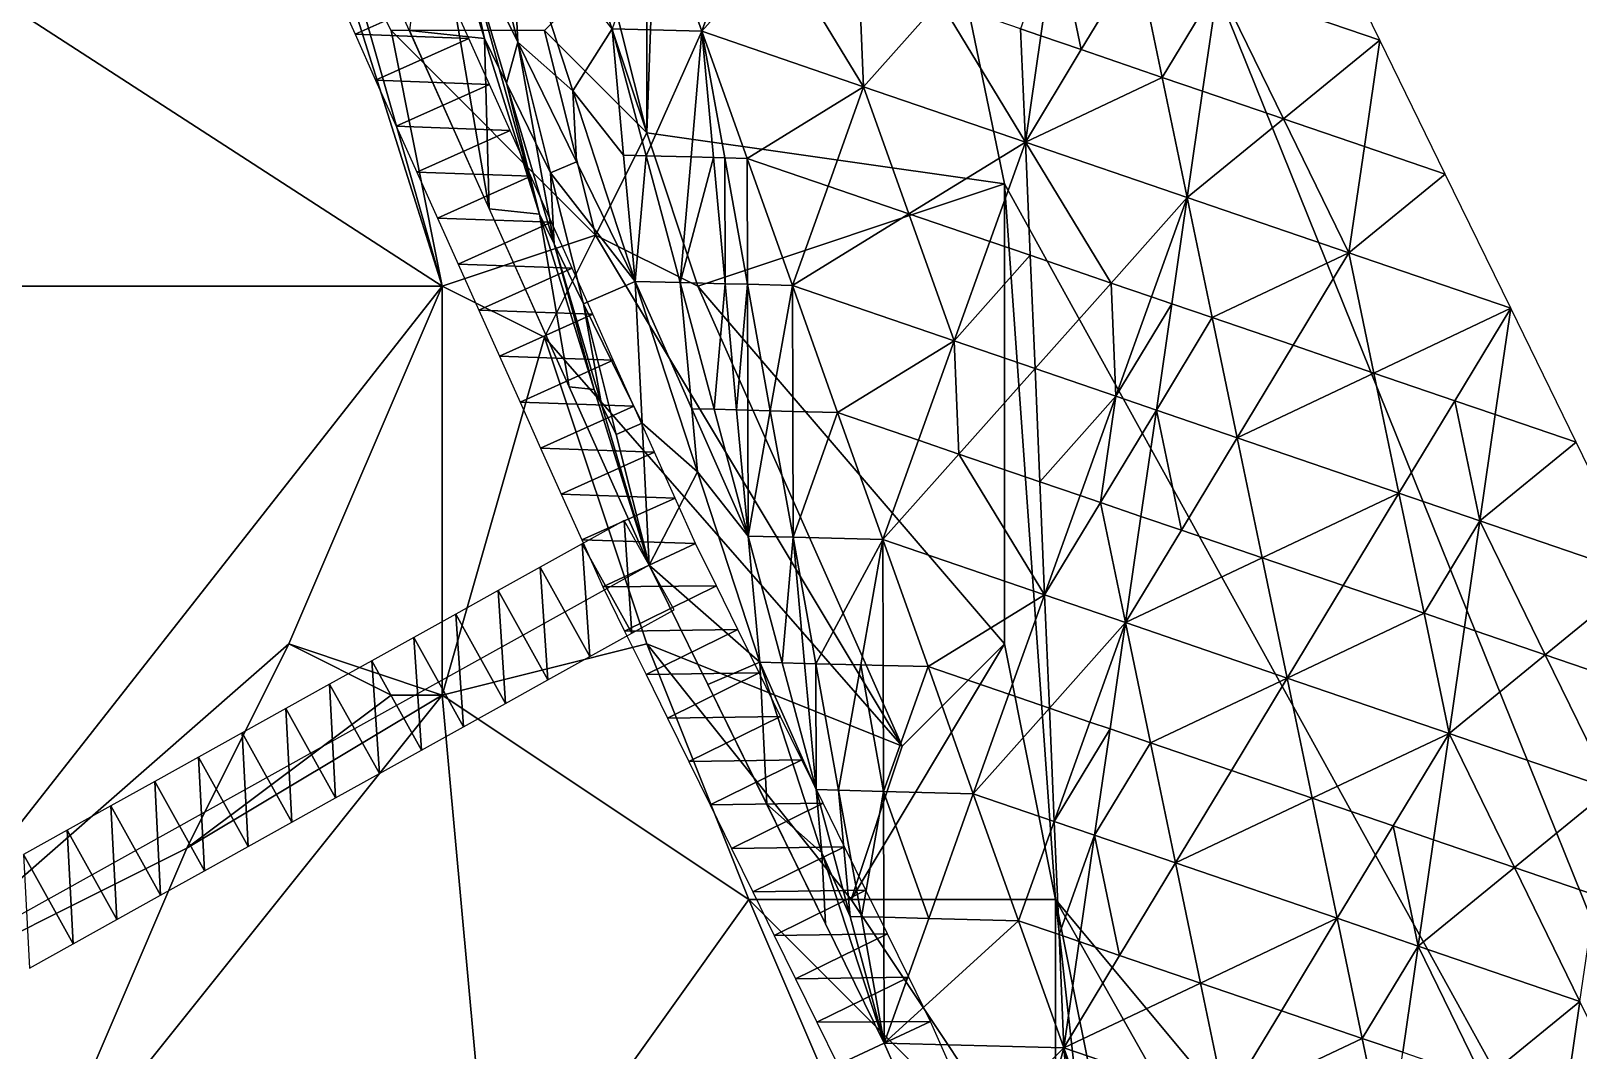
# Model space of a CAD drawing. Header units: metres. Extents: x -1103 to 901, y -902 to 905.
# Drawn here: x 737.9 to 798.4, y 452.1 to 492 of the extents above; entities that cross this region are included whole.
import ezdxf

# ---------------------------------------------------------------- set-up
doc = ezdxf.new("R2010")
doc.units = ezdxf.units.M
for name, color, linetype in [('OSM_PLAZA', 41, 'CONTINUOUS'), ('OSM_ROAD_AXES', 2, 'CONTINUOUS'), ('OSM_ROAD_SURFACE', 9, 'CONTINUOUS'), ('OSM_TERRAIN', 3, 'CONTINUOUS')]:
    doc.layers.add(name, color=color, linetype=linetype)

msp = doc.modelspace()

# ---------------------------------------------------------------- linework, layer by layer
at = {"layer": 'OSM_PLAZA'}
for points in [[(753.502, 498.558, 9.395), (752.712, 492, 8.417), (754.67, 491.793, 8.325)], [(753.502, 498.558, 9.395), (754.67, 491.793, 8.325), (755.65, 491.69, 8.279)], [(753.502, 498.558, 9.395), (755.65, 491.69, 8.279), (754.651, 496.219, 9.034)], [(755.664, 496.655, 9.071), (756.95, 491.541, 8.217), (756.678, 497.091, 9.109)], [(756.678, 497.091, 9.109), (756.95, 491.541, 8.217), (759.113, 489.638, 7.627)], [(756.678, 497.091, 9.109), (759.113, 489.638, 7.627), (760.644, 492.062, 6.9)], [(754.651, 496.219, 9.034), (756.95, 491.541, 8.217), (755.664, 496.655, 9.071)], [(762.388, 496.944, 5.887), (760.644, 492.062, 6.9), (764.158, 491.972, 5.897)], [(764.158, 491.972, 5.897), (765.552, 495.86, 5.743), (762.388, 496.944, 5.887)], [(784.354, 493.787, 4.826), (790.683, 491.62, 4.62), (788.122, 496.863, 4.636)], [(755.65, 491.69, 8.279), (756.224, 490.52, 8.099), (754.651, 496.219, 9.034)], [(756.224, 490.52, 8.099), (756.512, 489.936, 8.008), (754.651, 496.219, 9.034)], [(754.651, 496.219, 9.034), (756.512, 489.936, 8.008), (756.95, 491.541, 8.217)], [(767.135, 495.318, 5.671), (765.552, 495.86, 5.743), (764.158, 491.972, 5.897)], [(778.024, 495.955, 5.095), (776.629, 492.067, 5.243), (777.421, 491.796, 5.209)], [(779.003, 491.254, 5.142), (778.024, 495.955, 5.095), (777.421, 491.796, 5.209)], [(781.189, 494.871, 4.96), (778.024, 495.955, 5.095), (779.003, 491.254, 5.142)], [(770.487, 489.804, 5.609), (767.135, 495.318, 5.671), (764.158, 491.972, 5.897)], [(770.487, 489.804, 5.609), (770.3, 494.235, 5.526), (767.135, 495.318, 5.671)], [(782.168, 490.17, 5.006), (781.189, 494.871, 4.96), (779.003, 491.254, 5.142)], [(782.168, 490.17, 5.006), (784.354, 493.787, 4.826), (781.189, 494.871, 4.96)], [(773.465, 493.151, 5.382), (770.3, 494.235, 5.526), (770.487, 489.804, 5.609)], [(783.75, 489.628, 4.939), (784.354, 493.787, 4.826), (782.168, 490.17, 5.006)], [(783.75, 489.628, 4.939), (786.915, 488.544, 4.81), (784.354, 493.787, 4.826)], [(786.915, 488.544, 4.81), (790.683, 491.62, 4.62), (784.354, 493.787, 4.826)], [(776.817, 487.636, 5.323), (773.465, 493.151, 5.382), (770.487, 489.804, 5.609)], [(776.817, 487.636, 5.323), (776.629, 492.067, 5.243), (773.465, 493.151, 5.382)], [(754.67, 491.793, 8.325), (752.712, 492, 8.417), (755.839, 485.029, 7.483)], [(754.67, 491.793, 8.325), (755.839, 485.029, 7.483), (755.65, 491.69, 8.279)], [(755.65, 491.69, 8.279), (755.839, 485.029, 7.483), (757.798, 484.822, 7.317)], [(755.65, 491.69, 8.279), (757.798, 484.822, 7.317), (756.224, 490.52, 8.099)], [(759.113, 489.638, 7.627), (761.096, 487.124, 6.551), (760.644, 492.062, 6.9)], [(761.096, 487.124, 6.551), (761.975, 487.101, 6.222), (760.644, 492.062, 6.9)], [(760.644, 492.062, 6.9), (761.975, 487.101, 6.222), (764.158, 491.972, 5.897)], [(761.975, 487.101, 6.222), (763.732, 487.056, 6.066), (764.158, 491.972, 5.897)], [(763.732, 487.056, 6.066), (764.61, 487.034, 6.014), (764.158, 491.972, 5.897)], [(765.928, 487, 5.935), (770.487, 489.804, 5.609), (764.158, 491.972, 5.897)], [(764.61, 487.034, 6.014), (765.049, 487.022, 5.988), (764.158, 491.972, 5.897)], [(764.158, 491.972, 5.897), (765.049, 487.022, 5.988), (765.928, 487, 5.935)], [(777.421, 491.796, 5.209), (776.629, 492.067, 5.243), (776.817, 487.636, 5.323)], [(779.003, 491.254, 5.142), (777.421, 491.796, 5.209), (776.817, 487.636, 5.323)], [(786.915, 488.544, 4.81), (790.08, 487.46, 4.707), (790.683, 491.62, 4.62)], [(790.08, 487.46, 4.707), (793.245, 486.376, 4.604), (790.683, 491.62, 4.62)], [(756.512, 489.936, 8.008), (757.661, 487.597, 7.647), (756.95, 491.541, 8.217)], [(757.661, 487.597, 7.647), (758.236, 486.427, 7.466), (756.95, 491.541, 8.217)], [(759.113, 489.638, 7.627), (756.95, 491.541, 8.217), (759.25, 486.863, 7.494)], [(756.95, 491.541, 8.217), (758.236, 486.427, 7.466), (759.25, 486.863, 7.494)], [(782.168, 490.17, 5.006), (779.003, 491.254, 5.142), (776.817, 487.636, 5.323)], [(757.798, 484.822, 7.317), (756.512, 489.936, 8.008), (756.224, 490.52, 8.099)], [(757.798, 484.822, 7.317), (758.373, 483.653, 7.162), (756.512, 489.936, 8.008)], [(756.512, 489.936, 8.008), (758.373, 483.653, 7.162), (757.661, 487.597, 7.647)], [(769.093, 485.916, 5.831), (770.487, 489.804, 5.609), (765.928, 487, 5.935)], [(769.093, 485.916, 5.831), (772.257, 484.832, 5.727), (770.487, 489.804, 5.609)], [(772.257, 484.832, 5.727), (776.817, 487.636, 5.323), (770.487, 489.804, 5.609)], [(783.147, 485.469, 5.053), (782.168, 490.17, 5.006), (776.817, 487.636, 5.323)], [(783.147, 485.469, 5.053), (783.75, 489.628, 4.939), (782.168, 490.17, 5.006)], [(759.113, 489.638, 7.627), (759.25, 486.863, 7.494), (761.549, 482.185, 6.86)], [(759.113, 489.638, 7.627), (761.549, 482.185, 6.86), (761.096, 487.124, 6.551)], [(783.147, 485.469, 5.053), (786.915, 488.544, 4.81), (783.75, 489.628, 4.939)], [(783.147, 485.469, 5.053), (789.476, 483.301, 4.794), (786.915, 488.544, 4.81)], [(786.915, 488.544, 4.81), (789.476, 483.301, 4.794), (790.08, 487.46, 4.707)], [(758.373, 483.653, 7.162), (758.236, 486.427, 7.466), (757.661, 487.597, 7.647)], [(775.422, 483.748, 5.428), (776.817, 487.636, 5.323), (772.257, 484.832, 5.727)], [(777.005, 483.206, 5.4), (776.817, 487.636, 5.323), (775.422, 483.748, 5.428)], [(783.147, 485.469, 5.053), (776.817, 487.636, 5.323), (780.17, 482.122, 5.268)], [(780.17, 482.122, 5.268), (776.817, 487.636, 5.323), (777.005, 483.206, 5.4)], [(789.476, 483.301, 4.794), (793.245, 486.376, 4.604), (790.08, 487.46, 4.707)], [(759.25, 486.863, 7.494), (758.236, 486.427, 7.466), (761.549, 482.185, 6.86)], [(761.549, 482.185, 6.86), (761.975, 487.101, 6.222), (761.096, 487.124, 6.551)], [(761.549, 482.185, 6.86), (763.306, 482.14, 6.582), (761.975, 487.101, 6.222)], [(761.975, 487.101, 6.222), (763.306, 482.14, 6.582), (763.732, 487.056, 6.066)], [(763.306, 482.14, 6.582), (764.61, 487.034, 6.014), (763.732, 487.056, 6.066)], [(763.306, 482.14, 6.582), (765.063, 482.095, 6.377), (764.61, 487.034, 6.014)], [(765.063, 482.095, 6.377), (765.049, 487.022, 5.988), (764.61, 487.034, 6.014)], [(765.063, 482.095, 6.377), (765.941, 482.072, 6.295), (765.049, 487.022, 5.988)], [(765.049, 487.022, 5.988), (765.941, 482.072, 6.295), (765.928, 487, 5.935)], [(767.698, 482.027, 6.13), (769.093, 485.916, 5.831), (765.928, 487, 5.935)], [(765.928, 487, 5.935), (765.941, 482.072, 6.295), (767.698, 482.027, 6.13)], [(758.373, 483.653, 7.162), (759.522, 481.313, 6.887), (758.236, 486.427, 7.466)], [(758.236, 486.427, 7.466), (759.522, 481.313, 6.887), (761.549, 482.185, 6.86)], [(789.476, 483.301, 4.794), (795.806, 481.133, 4.588), (793.245, 486.376, 4.604)], [(767.698, 482.027, 6.13), (772.257, 484.832, 5.727), (769.093, 485.916, 5.831)], [(757.798, 484.822, 7.317), (755.839, 485.029, 7.483), (758.967, 478.057, 6.675)], [(783.147, 485.469, 5.053), (780.17, 482.122, 5.268), (781.752, 481.58, 5.2)], [(783.147, 485.469, 5.053), (781.752, 481.58, 5.2), (782.543, 481.309, 5.167)], [(784.126, 480.767, 5.099), (783.147, 485.469, 5.053), (782.543, 481.309, 5.167)], [(784.126, 480.767, 5.099), (789.476, 483.301, 4.794), (783.147, 485.469, 5.053)], [(757.798, 484.822, 7.317), (758.967, 478.057, 6.675), (759.946, 477.954, 6.643)], [(757.798, 484.822, 7.317), (759.946, 477.954, 6.643), (758.373, 483.653, 7.162)], [(774.028, 479.86, 5.517), (772.257, 484.832, 5.727), (767.698, 482.027, 6.13)], [(774.028, 479.86, 5.517), (775.422, 483.748, 5.428), (772.257, 484.832, 5.727)], [(777.005, 483.206, 5.4), (775.422, 483.748, 5.428), (774.028, 479.86, 5.517)], [(759.946, 477.954, 6.643), (760.233, 477.369, 6.6), (758.373, 483.653, 7.162)], [(758.373, 483.653, 7.162), (760.233, 477.369, 6.6), (759.522, 481.313, 6.887)], [(777.192, 478.776, 5.467), (777.005, 483.206, 5.4), (774.028, 479.86, 5.517)], [(780.17, 482.122, 5.268), (777.005, 483.206, 5.4), (777.192, 478.776, 5.467)], [(787.29, 479.684, 4.964), (789.476, 483.301, 4.794), (784.126, 480.767, 5.099)], [(787.29, 479.684, 4.964), (790.455, 478.6, 4.829), (789.476, 483.301, 4.794)], [(790.455, 478.6, 4.829), (795.806, 481.133, 4.588), (789.476, 483.301, 4.794)], [(759.522, 481.313, 6.887), (761.821, 476.635, 6.529), (761.549, 482.185, 6.86)], [(761.549, 482.185, 6.86), (761.821, 476.635, 6.529), (763.984, 474.732, 6.37)], [(761.549, 482.185, 6.86), (763.984, 474.732, 6.37), (763.758, 477.202, 6.549)], [(761.549, 482.185, 6.86), (763.758, 477.202, 6.549), (763.306, 482.14, 6.582)], [(763.758, 477.202, 6.549), (764.637, 477.179, 6.457), (763.306, 482.14, 6.582)], [(763.306, 482.14, 6.582), (764.637, 477.179, 6.457), (765.063, 482.095, 6.377)], [(764.637, 477.179, 6.457), (765.515, 477.157, 6.319), (765.063, 482.095, 6.377)], [(765.515, 477.157, 6.319), (765.941, 482.072, 6.295), (765.063, 482.095, 6.377)], [(765.954, 477.145, 6.249), (765.941, 482.072, 6.295), (765.515, 477.157, 6.319)], [(765.954, 477.145, 6.249), (766.833, 477.123, 6.156), (765.941, 482.072, 6.295)], [(765.941, 482.072, 6.295), (766.833, 477.123, 6.156), (767.698, 482.027, 6.13)], [(766.833, 477.123, 6.156), (767.711, 477.1, 6.076), (767.698, 482.027, 6.13)], [(769.468, 477.055, 5.913), (774.028, 479.86, 5.517), (767.698, 482.027, 6.13)], [(767.698, 482.027, 6.13), (767.711, 477.1, 6.076), (769.468, 477.055, 5.913)], [(780.17, 482.122, 5.268), (777.192, 478.776, 5.467), (780.357, 477.692, 5.347)], [(781.752, 481.58, 5.2), (780.17, 482.122, 5.268), (780.357, 477.692, 5.347)], [(760.233, 477.369, 6.6), (760.808, 476.2, 6.519), (759.522, 481.313, 6.887)], [(759.522, 481.313, 6.887), (760.808, 476.2, 6.519), (761.821, 476.635, 6.529)], [(781.752, 481.58, 5.2), (780.357, 477.692, 5.347), (782.543, 481.309, 5.167)], [(782.543, 481.309, 5.167), (780.357, 477.692, 5.347), (781.94, 477.15, 5.281)], [(784.126, 480.767, 5.099), (782.543, 481.309, 5.167), (781.94, 477.15, 5.281)], [(785.104, 476.066, 5.145), (784.126, 480.767, 5.099), (781.94, 477.15, 5.281)], [(785.104, 476.066, 5.145), (787.29, 479.684, 4.964), (784.126, 480.767, 5.099)], [(793.62, 477.516, 4.726), (795.806, 481.133, 4.588), (790.455, 478.6, 4.829)], [(795.202, 476.974, 4.675), (795.806, 481.133, 4.588), (793.62, 477.516, 4.726)], [(795.202, 476.974, 4.675), (798.367, 475.89, 4.572), (795.806, 481.133, 4.588)], [(772.633, 475.971, 5.607), (774.028, 479.86, 5.517), (769.468, 477.055, 5.913)], [(774.215, 475.429, 5.454), (774.028, 479.86, 5.517), (772.633, 475.971, 5.607)], [(777.192, 478.776, 5.467), (774.028, 479.86, 5.517), (774.215, 475.429, 5.454)], [(785.104, 476.066, 5.145), (790.455, 478.6, 4.829), (787.29, 479.684, 4.964)], [(777.38, 474.346, 5.534), (777.192, 478.776, 5.467), (774.215, 475.429, 5.454)], [(780.357, 477.692, 5.347), (777.192, 478.776, 5.467), (777.38, 474.346, 5.534)], [(791.434, 473.898, 4.874), (790.455, 478.6, 4.829), (785.104, 476.066, 5.145)], [(791.434, 473.898, 4.874), (793.62, 477.516, 4.726), (790.455, 478.6, 4.829)], [(759.946, 477.954, 6.643), (758.967, 478.057, 6.675), (762.094, 471.086, 6.2)], [(759.946, 477.954, 6.643), (762.094, 471.086, 6.2), (760.233, 477.369, 6.6)], [(780.357, 477.692, 5.347), (777.38, 474.346, 5.534), (778.962, 473.804, 5.474)], [(780.357, 477.692, 5.347), (778.962, 473.804, 5.474), (779.754, 473.533, 5.444)], [(780.357, 477.692, 5.347), (779.754, 473.533, 5.444), (781.94, 477.15, 5.281)], [(760.233, 477.369, 6.6), (762.094, 471.086, 6.2), (760.808, 476.2, 6.519)], [(763.758, 477.202, 6.549), (763.984, 474.732, 6.37), (765.967, 472.218, 6.17)], [(763.758, 477.202, 6.549), (765.967, 472.218, 6.17), (764.637, 477.179, 6.457)], [(764.637, 477.179, 6.457), (765.967, 472.218, 6.17), (765.515, 477.157, 6.319)], [(765.967, 472.218, 6.17), (765.954, 477.145, 6.249), (765.515, 477.157, 6.319)], [(765.967, 472.218, 6.17), (766.833, 477.123, 6.156), (765.954, 477.145, 6.249)], [(765.967, 472.218, 6.17), (767.724, 472.173, 6.055), (766.833, 477.123, 6.156)], [(766.833, 477.123, 6.156), (767.724, 472.173, 6.055), (767.711, 477.1, 6.076)], [(767.711, 477.1, 6.076), (767.724, 472.173, 6.055), (769.468, 477.055, 5.913)], [(769.468, 477.055, 5.913), (767.724, 472.173, 6.055), (771.238, 472.083, 5.693)], [(771.238, 472.083, 5.693), (772.633, 475.971, 5.607), (769.468, 477.055, 5.913)], [(781.94, 477.15, 5.281), (779.754, 473.533, 5.444), (781.336, 472.991, 5.384)], [(782.918, 472.449, 5.324), (781.94, 477.15, 5.281), (781.336, 472.991, 5.384)], [(785.104, 476.066, 5.145), (781.94, 477.15, 5.281), (782.918, 472.449, 5.324)], [(794.599, 472.815, 4.762), (793.62, 477.516, 4.726), (791.434, 473.898, 4.874)], [(794.599, 472.815, 4.762), (795.202, 476.974, 4.675), (793.62, 477.516, 4.726)], [(760.808, 476.2, 6.519), (762.094, 471.086, 6.2), (761.821, 476.635, 6.529)], [(761.821, 476.635, 6.529), (762.094, 471.086, 6.2), (763.984, 474.732, 6.37)], [(794.599, 472.815, 4.762), (798.367, 475.89, 4.572), (795.202, 476.974, 4.675)], [(774.215, 475.429, 5.454), (772.633, 475.971, 5.607), (771.238, 472.083, 5.693)], [(786.083, 471.365, 5.192), (785.104, 476.066, 5.145), (782.918, 472.449, 5.324)], [(786.083, 471.365, 5.192), (791.434, 473.898, 4.874), (785.104, 476.066, 5.145)], [(794.599, 472.815, 4.762), (800.928, 470.647, 4.555), (798.367, 475.89, 4.572)], [(777.568, 469.915, 5.601), (774.215, 475.429, 5.454), (771.238, 472.083, 5.693)], [(777.568, 469.915, 5.601), (777.38, 474.346, 5.534), (774.215, 475.429, 5.454)], [(763.984, 474.732, 6.37), (762.094, 471.086, 6.2), (766.42, 467.279, 5.864)], [(763.984, 474.732, 6.37), (766.42, 467.279, 5.864), (765.967, 472.218, 6.17)], [(778.962, 473.804, 5.474), (777.38, 474.346, 5.534), (777.568, 469.915, 5.601)], [(778.962, 473.804, 5.474), (777.568, 469.915, 5.601), (779.754, 473.533, 5.444)], [(779.754, 473.533, 5.444), (777.568, 469.915, 5.601), (780.733, 468.831, 5.481)], [(781.336, 472.991, 5.384), (779.754, 473.533, 5.444), (780.733, 468.831, 5.481)], [(789.248, 470.281, 5.056), (791.434, 473.898, 4.874), (786.083, 471.365, 5.192)], [(792.413, 469.197, 4.921), (791.434, 473.898, 4.874), (789.248, 470.281, 5.056)], [(792.413, 469.197, 4.921), (794.599, 472.815, 4.762), (791.434, 473.898, 4.874)], [(782.918, 472.449, 5.324), (781.336, 472.991, 5.384), (780.733, 468.831, 5.481)], [(793.995, 468.655, 4.853), (794.599, 472.815, 4.762), (792.413, 469.197, 4.921)], [(793.995, 468.655, 4.853), (797.16, 467.571, 4.746), (794.599, 472.815, 4.762)], [(797.16, 467.571, 4.746), (800.928, 470.647, 4.555), (794.599, 472.815, 4.762)], [(766.42, 467.279, 5.864), (767.298, 467.257, 5.837), (765.967, 472.218, 6.17)], [(765.967, 472.218, 6.17), (767.298, 467.257, 5.837), (767.724, 472.173, 6.055)], [(786.083, 471.365, 5.192), (782.918, 472.449, 5.324), (780.733, 468.831, 5.481)], [(767.298, 467.257, 5.837), (768.177, 467.235, 5.81), (767.724, 472.173, 6.055)], [(768.177, 467.235, 5.81), (768.616, 467.223, 5.796), (767.724, 472.173, 6.055)], [(767.724, 472.173, 6.055), (768.616, 467.223, 5.796), (771.238, 472.083, 5.693)], [(768.616, 467.223, 5.796), (770.373, 467.178, 5.722), (771.238, 472.083, 5.693)], [(770.373, 467.178, 5.722), (771.251, 467.156, 5.628), (771.238, 472.083, 5.693)], [(773.008, 467.111, 5.469), (777.568, 469.915, 5.601), (771.238, 472.083, 5.693)], [(771.238, 472.083, 5.693), (771.251, 467.156, 5.628), (773.008, 467.111, 5.469)], [(766.42, 467.279, 5.864), (762.094, 471.086, 6.2), (764.393, 466.408, 5.961)], [(787.062, 466.664, 5.238), (786.083, 471.365, 5.192), (780.733, 468.831, 5.481)], [(787.062, 466.664, 5.238), (789.248, 470.281, 5.056), (786.083, 471.365, 5.192)], [(797.16, 467.571, 4.746), (800.325, 466.487, 4.643), (800.928, 470.647, 4.555)], [(776.173, 466.027, 5.333), (777.568, 469.915, 5.601), (773.008, 467.111, 5.469)], [(777.755, 465.485, 5.668), (777.568, 469.915, 5.601), (776.173, 466.027, 5.333)], [(780.733, 468.831, 5.481), (777.568, 469.915, 5.601), (777.755, 465.485, 5.668)], [(792.413, 469.197, 4.921), (789.248, 470.281, 5.056), (787.062, 466.664, 5.238)], [(793.392, 464.496, 4.967), (792.413, 469.197, 4.921), (787.062, 466.664, 5.238)], [(793.392, 464.496, 4.967), (793.995, 468.655, 4.853), (792.413, 469.197, 4.921)], [(780.733, 468.831, 5.481), (777.755, 465.485, 5.668), (779.338, 464.943, 5.607)], [(780.733, 468.831, 5.481), (779.338, 464.943, 5.607), (780.129, 464.672, 5.577)], [(781.711, 464.13, 5.517), (780.733, 468.831, 5.481), (780.129, 464.672, 5.577)], [(787.062, 466.664, 5.238), (780.733, 468.831, 5.481), (781.711, 464.13, 5.517)], [(793.392, 464.496, 4.967), (797.16, 467.571, 4.746), (793.995, 468.655, 4.853)], [(793.392, 464.496, 4.967), (799.721, 462.328, 4.73), (797.16, 467.571, 4.746)], [(797.16, 467.571, 4.746), (799.721, 462.328, 4.73), (800.325, 466.487, 4.643)], [(766.42, 467.279, 5.864), (764.393, 466.408, 5.961), (766.693, 461.73, 6.108)], [(766.42, 467.279, 5.864), (766.693, 461.73, 6.108), (768.855, 459.827, 6.112)], [(766.42, 467.279, 5.864), (768.855, 459.827, 6.112), (768.629, 462.296, 5.935)], [(766.42, 467.279, 5.864), (768.629, 462.296, 5.935), (767.298, 467.257, 5.837)], [(767.298, 467.257, 5.837), (768.629, 462.296, 5.935), (768.177, 467.235, 5.81)], [(768.629, 462.296, 5.935), (768.616, 467.223, 5.796), (768.177, 467.235, 5.81)], [(768.629, 462.296, 5.935), (769.508, 462.274, 5.864), (768.616, 467.223, 5.796)], [(768.616, 467.223, 5.796), (769.508, 462.274, 5.864), (770.373, 467.178, 5.722)], [(769.508, 462.274, 5.864), (771.265, 462.228, 5.721), (770.373, 467.178, 5.722)], [(770.373, 467.178, 5.722), (771.265, 462.228, 5.721), (771.251, 467.156, 5.628)], [(771.251, 467.156, 5.628), (771.265, 462.228, 5.721), (773.008, 467.111, 5.469)], [(773.008, 467.111, 5.469), (771.265, 462.228, 5.721), (774.778, 462.138, 5.659)], [(774.778, 462.138, 5.659), (776.173, 466.027, 5.333), (773.008, 467.111, 5.469)], [(787.062, 466.664, 5.238), (781.711, 464.13, 5.517), (784.876, 463.046, 5.397)], [(788.041, 461.962, 5.277), (787.062, 466.664, 5.238), (784.876, 463.046, 5.397)], [(788.041, 461.962, 5.277), (793.392, 464.496, 4.967), (787.062, 466.664, 5.238)], [(777.755, 465.485, 5.668), (776.173, 466.027, 5.333), (774.778, 462.138, 5.659)], [(777.943, 461.055, 5.734), (777.755, 465.485, 5.668), (774.778, 462.138, 5.659)], [(779.338, 464.943, 5.607), (777.755, 465.485, 5.668), (777.943, 461.055, 5.734)], [(779.338, 464.943, 5.607), (777.943, 461.055, 5.734), (780.129, 464.672, 5.577)], [(780.129, 464.672, 5.577), (777.943, 461.055, 5.734), (779.526, 460.513, 5.674)], [(781.711, 464.13, 5.517), (780.129, 464.672, 5.577), (779.526, 460.513, 5.674)], [(791.206, 460.878, 5.149), (793.392, 464.496, 4.967), (788.041, 461.962, 5.277)], [(792.788, 460.337, 5.081), (793.392, 464.496, 4.967), (791.206, 460.878, 5.149)], [(792.788, 460.337, 5.081), (795.953, 459.253, 4.946), (793.392, 464.496, 4.967)], [(795.953, 459.253, 4.946), (799.721, 462.328, 4.73), (793.392, 464.496, 4.967)], [(782.69, 459.429, 5.554), (781.711, 464.13, 5.517), (779.526, 460.513, 5.674)], [(784.876, 463.046, 5.397), (781.711, 464.13, 5.517), (782.69, 459.429, 5.554)], [(788.041, 461.962, 5.277), (784.876, 463.046, 5.397), (782.69, 459.429, 5.554)], [(768.855, 459.827, 6.112), (769.96, 457.335, 6.187), (768.629, 462.296, 5.935)], [(768.629, 462.296, 5.935), (769.96, 457.335, 6.187), (769.508, 462.274, 5.864)], [(769.96, 457.335, 6.187), (770.399, 457.324, 6.196), (769.508, 462.274, 5.864)], [(769.508, 462.274, 5.864), (770.399, 457.324, 6.196), (771.265, 462.228, 5.721)], [(770.399, 457.324, 6.196), (771.278, 457.301, 6.16), (771.265, 462.228, 5.721)], [(771.265, 462.228, 5.721), (771.278, 457.301, 6.16), (773.035, 457.256, 6.08)], [(771.265, 462.228, 5.721), (773.035, 457.256, 6.08), (774.778, 462.138, 5.659)], [(774.778, 462.138, 5.659), (773.035, 457.256, 6.08), (776.548, 457.166, 5.921)], [(776.548, 457.166, 5.921), (777.943, 461.055, 5.734), (774.778, 462.138, 5.659)], [(789.02, 457.261, 5.314), (788.041, 461.962, 5.277), (782.69, 459.429, 5.554)], [(789.02, 457.261, 5.314), (791.206, 460.878, 5.149), (788.041, 461.962, 5.277)], [(799.118, 458.169, 4.817), (799.721, 462.328, 4.73), (795.953, 459.253, 4.946)], [(768.855, 459.827, 6.112), (766.693, 461.73, 6.108), (768.992, 457.052, 6.179)], [(778.131, 456.624, 5.857), (777.943, 461.055, 5.734), (776.548, 457.166, 5.921)], [(779.526, 460.513, 5.674), (777.943, 461.055, 5.734), (778.131, 456.624, 5.857)], [(792.185, 456.177, 5.193), (791.206, 460.878, 5.149), (789.02, 457.261, 5.314)], [(792.185, 456.177, 5.193), (792.788, 460.337, 5.081), (791.206, 460.878, 5.149)], [(779.526, 460.513, 5.674), (778.131, 456.624, 5.857), (778.922, 456.353, 5.769)], [(780.504, 455.811, 5.711), (779.526, 460.513, 5.674), (778.922, 456.353, 5.769)], [(782.69, 459.429, 5.554), (779.526, 460.513, 5.674), (780.504, 455.811, 5.711)], [(792.185, 456.177, 5.193), (795.953, 459.253, 4.946), (792.788, 460.337, 5.081)], [(768.855, 459.827, 6.112), (768.992, 457.052, 6.179), (771.291, 452.374, 6.412)], [(768.855, 459.827, 6.112), (771.291, 452.374, 6.412), (769.96, 457.335, 6.187)], [(783.669, 454.728, 5.591), (782.69, 459.429, 5.554), (780.504, 455.811, 5.711)], [(789.02, 457.261, 5.314), (782.69, 459.429, 5.554), (783.669, 454.728, 5.591)], [(792.185, 456.177, 5.193), (798.514, 454.009, 4.924), (795.953, 459.253, 4.946)], [(798.514, 454.009, 4.924), (799.118, 458.169, 4.817), (795.953, 459.253, 4.946)], [(769.96, 457.335, 6.187), (771.291, 452.374, 6.412), (770.399, 457.324, 6.196)], [(770.399, 457.324, 6.196), (771.291, 452.374, 6.412), (771.278, 457.301, 6.16)], [(771.278, 457.301, 6.16), (771.291, 452.374, 6.412), (773.035, 457.256, 6.08)], [(773.035, 457.256, 6.08), (771.291, 452.374, 6.412), (776.548, 457.166, 5.921)], [(776.548, 457.166, 5.921), (771.291, 452.374, 6.412), (778.319, 452.194, 6.164)], [(778.319, 452.194, 6.164), (778.131, 456.624, 5.857), (776.548, 457.166, 5.921)], [(786.834, 453.644, 5.471), (789.02, 457.261, 5.314), (783.669, 454.728, 5.591)], [(789.999, 452.56, 5.35), (789.02, 457.261, 5.314), (786.834, 453.644, 5.471)], [(789.999, 452.56, 5.35), (792.185, 456.177, 5.193), (789.02, 457.261, 5.314)], [(778.922, 456.353, 5.769), (778.131, 456.624, 5.857), (778.319, 452.194, 6.164)], [(780.504, 455.811, 5.711), (778.922, 456.353, 5.769), (778.319, 452.194, 6.164)], [(791.581, 452.018, 5.29), (792.185, 456.177, 5.193), (789.999, 452.56, 5.35)], [(791.581, 452.018, 5.29), (794.746, 450.934, 5.17), (792.185, 456.177, 5.193)], [(794.746, 450.934, 5.17), (798.514, 454.009, 4.924), (792.185, 456.177, 5.193)], [(783.669, 454.728, 5.591), (780.504, 455.811, 5.711), (778.319, 452.194, 6.164)], [(784.648, 450.026, 5.628), (783.669, 454.728, 5.591), (778.319, 452.194, 6.164)], [(784.648, 450.026, 5.628), (786.834, 453.644, 5.471), (783.669, 454.728, 5.591)], [(789.999, 452.56, 5.35), (786.834, 453.644, 5.471), (784.648, 450.026, 5.628)], [(794.746, 450.934, 5.17), (797.911, 449.85, 5.038), (798.514, 454.009, 4.924)], [(797.911, 449.85, 5.038), (801.076, 448.766, 4.903), (798.514, 454.009, 4.924)], [(778.319, 452.194, 6.164), (771.291, 452.374, 6.412), (773.5, 447.391, 6.725)], [(790.978, 447.858, 5.387), (789.999, 452.56, 5.35), (784.648, 450.026, 5.628)], [(790.978, 447.858, 5.387), (791.581, 452.018, 5.29), (789.999, 452.56, 5.35)], [(778.319, 452.194, 6.164), (773.5, 447.391, 6.725), (777.014, 447.3, 6.706)], [(778.319, 452.194, 6.164), (777.014, 447.3, 6.706), (778.771, 447.255, 6.432)], [(780.089, 447.222, 6.04), (784.648, 450.026, 5.628), (778.319, 452.194, 6.164)], [(778.319, 452.194, 6.164), (778.771, 447.255, 6.432), (779.649, 447.233, 6.169)], [(778.319, 452.194, 6.164), (779.649, 447.233, 6.169), (780.089, 447.222, 6.04)]]:
    msp.add_3dface(points, dxfattribs=at)
at = {"layer": 'OSM_ROAD_AXES'}
for points in [[(810.306, 127.471, 9.3), (821.747, 171.884, 11.731), (829.01, 203.844, 11.841), (837.787, 248.5, 13.576), (839.258, 268.871, 5.546), (836.307, 295.269, 5.199), (827.973, 324.343, 5.374), (822.546, 337.558, 5.49), (806.64, 372.638, 6.103), (771.291, 452.374, 6.322), (762.094, 471.086, 6.11), (712.055, 582.627, 7.537), (669.355, 681.064, 4.805), (618.896, 797.04, 3.148)], [(762.094, 471.086, 6.11), (750.565, 464.671, 7.186)], [(750.565, 464.671, 7.186), (730.027, 453.248, 8.745), (644.459, 405.651, 13.226)]]:
    msp.add_polyline3d(points, dxfattribs=at)
at = {"layer": 'OSM_ROAD_SURFACE'}
for points in [[(754.234, 493.493, 8.568), (749.777, 493.655, 8.68), (750.585, 491.856, 8.458)], [(755.041, 491.694, 8.259), (754.234, 493.493, 8.568), (750.585, 491.856, 8.458)], [(755.041, 491.694, 8.259), (750.585, 491.856, 8.458), (751.392, 490.057, 8.237)], [(755.848, 489.895, 7.984), (755.041, 491.694, 8.259), (751.392, 490.057, 8.237)], [(755.848, 489.895, 7.984), (751.392, 490.057, 8.237), (752.199, 488.257, 8.137)], [(756.655, 488.096, 7.709), (755.848, 489.895, 7.984), (752.199, 488.257, 8.137)], [(756.655, 488.096, 7.709), (752.199, 488.257, 8.137), (753.006, 486.458, 7.815)], [(757.462, 486.297, 7.443), (756.655, 488.096, 7.709), (753.006, 486.458, 7.815)], [(757.462, 486.297, 7.443), (753.006, 486.458, 7.815), (753.813, 484.659, 7.559)], [(758.27, 484.498, 7.21), (757.462, 486.297, 7.443), (753.813, 484.659, 7.559)], [(758.27, 484.498, 7.21), (753.813, 484.659, 7.559), (754.62, 482.86, 7.326)], [(759.077, 482.698, 6.969), (758.27, 484.498, 7.21), (754.62, 482.86, 7.326)], [(759.077, 482.698, 6.969), (754.62, 482.86, 7.326), (755.427, 481.061, 7.095)], [(759.884, 480.899, 6.814), (759.077, 482.698, 6.969), (755.427, 481.061, 7.095)], [(759.884, 480.899, 6.814), (755.427, 481.061, 7.095), (756.234, 479.262, 6.933)], [(760.691, 479.1, 6.677), (759.884, 480.899, 6.814), (756.234, 479.262, 6.933)], [(760.691, 479.1, 6.677), (756.234, 479.262, 6.933), (757.041, 477.463, 6.771)], [(761.498, 477.301, 6.54), (760.691, 479.1, 6.677), (757.041, 477.463, 6.771)], [(761.498, 477.301, 6.54), (757.041, 477.463, 6.771), (757.848, 475.664, 6.631)], [(762.305, 475.502, 6.403), (761.498, 477.301, 6.54), (757.848, 475.664, 6.631)], [(762.305, 475.502, 6.403), (757.848, 475.664, 6.631), (758.655, 473.865, 6.497)], [(763.112, 473.703, 6.274), (762.305, 475.502, 6.403), (758.655, 473.865, 6.497)], [(763.112, 473.703, 6.274), (758.655, 473.865, 6.497), (759.462, 472.066, 6.362)], [(763.905, 471.935, 6.153), (763.112, 473.703, 6.274), (759.462, 472.066, 6.362)], [(761.122, 472.833, 6.285), (759.475, 471.917, 6.355), (761.42, 468.421, 6.06)], [(761.122, 472.833, 6.285), (761.42, 468.421, 6.06), (763.067, 469.338, 6.035)], [(759.475, 471.917, 6.355), (757.828, 471.001, 6.47), (759.773, 467.505, 6.174)], [(763.905, 471.935, 6.153), (759.462, 472.066, 6.362), (760.284, 470.236, 6.224)], [(759.475, 471.917, 6.355), (759.773, 467.505, 6.174), (761.42, 468.421, 6.06)], [(764.725, 470.267, 6.038), (763.905, 471.935, 6.153), (760.284, 470.236, 6.224)], [(757.828, 471.001, 6.47), (756.181, 470.084, 6.584), (758.126, 466.589, 6.319)], [(757.828, 471.001, 6.47), (758.126, 466.589, 6.319), (759.773, 467.505, 6.174)], [(756.181, 470.084, 6.584), (754.534, 469.168, 6.706), (756.479, 465.673, 6.468)], [(756.181, 470.084, 6.584), (756.479, 465.673, 6.468), (758.126, 466.589, 6.319)], [(764.725, 470.267, 6.038), (760.284, 470.236, 6.224), (761.135, 468.502, 6.088)], [(765.561, 468.566, 5.92), (764.725, 470.267, 6.038), (761.135, 468.502, 6.088)], [(754.534, 469.168, 6.706), (752.887, 468.252, 6.83), (754.832, 464.756, 6.617)], [(754.534, 469.168, 6.706), (754.832, 464.756, 6.617), (756.479, 465.673, 6.468)], [(765.561, 468.566, 5.92), (761.135, 468.502, 6.088), (761.972, 466.801, 6.036)], [(766.397, 466.864, 5.802), (765.561, 468.566, 5.92), (761.972, 466.801, 6.036)], [(752.887, 468.252, 6.83), (751.24, 467.335, 6.946), (753.184, 463.84, 6.766)], [(752.887, 468.252, 6.83), (753.184, 463.84, 6.766), (754.832, 464.756, 6.617)], [(751.24, 467.335, 6.946), (749.593, 466.419, 7.291), (751.537, 462.924, 6.918)], [(751.24, 467.335, 6.946), (751.537, 462.924, 6.918), (753.184, 463.84, 6.766)], [(766.397, 466.864, 5.802), (761.972, 466.801, 6.036), (762.808, 465.1, 6.034)], [(767.233, 465.163, 5.783), (766.397, 466.864, 5.802), (762.808, 465.1, 6.034)], [(749.593, 466.419, 7.291), (747.881, 465.467, 7.368), (749.826, 461.972, 7.093)], [(749.593, 466.419, 7.291), (749.826, 461.972, 7.093), (751.537, 462.924, 6.918)], [(747.881, 465.467, 7.368), (746.17, 464.515, 7.45), (748.114, 461.02, 7.267)], [(747.881, 465.467, 7.368), (748.114, 461.02, 7.267), (749.826, 461.972, 7.093)], [(767.233, 465.163, 5.783), (762.808, 465.1, 6.034), (763.644, 463.399, 6.032)], [(768.07, 463.462, 5.849), (767.233, 465.163, 5.783), (763.644, 463.399, 6.032)], [(746.17, 464.515, 7.45), (744.458, 463.563, 7.581), (746.403, 460.068, 7.442)], [(746.17, 464.515, 7.45), (746.403, 460.068, 7.442), (748.114, 461.02, 7.267)], [(744.458, 463.563, 7.581), (742.747, 462.611, 7.712), (744.691, 459.116, 7.617)], [(744.458, 463.563, 7.581), (744.691, 459.116, 7.617), (746.403, 460.068, 7.442)], [(768.07, 463.462, 5.849), (763.644, 463.399, 6.032), (764.48, 461.698, 6.029)], [(768.906, 461.761, 5.915), (768.07, 463.462, 5.849), (764.48, 461.698, 6.029)], [(742.747, 462.611, 7.712), (741.035, 461.659, 7.843), (742.98, 458.164, 7.784)], [(742.747, 462.611, 7.712), (742.98, 458.164, 7.784), (744.691, 459.116, 7.617)], [(741.035, 461.659, 7.843), (739.324, 460.707, 7.995), (741.268, 457.212, 7.917)], [(741.035, 461.659, 7.843), (741.268, 457.212, 7.917), (742.98, 458.164, 7.784)], [(768.906, 461.761, 5.915), (764.48, 461.698, 6.029), (765.316, 459.997, 6.038)], [(769.742, 460.06, 5.98), (768.906, 461.761, 5.915), (765.316, 459.997, 6.038)], [(739.324, 460.707, 7.995), (737.612, 459.755, 8.166), (739.557, 456.26, 8.05)], [(739.324, 460.707, 7.995), (739.557, 456.26, 8.05), (741.268, 457.212, 7.917)], [(737.612, 459.755, 8.166), (737.845, 455.308, 8.183), (739.557, 456.26, 8.05)], [(769.742, 460.06, 5.98), (765.316, 459.997, 6.038), (766.152, 458.296, 6.049)], [(770.578, 458.359, 6.071), (769.742, 460.06, 5.98), (766.152, 458.296, 6.049)], [(770.578, 458.359, 6.071), (766.152, 458.296, 6.049), (766.988, 456.595, 6.131)], [(771.414, 456.658, 6.166), (770.578, 458.359, 6.071), (766.988, 456.595, 6.131)], [(771.414, 456.658, 6.166), (766.988, 456.595, 6.131), (767.824, 454.894, 6.236)], [(772.25, 454.957, 6.267), (771.414, 456.658, 6.166), (767.824, 454.894, 6.236)], [(772.25, 454.957, 6.267), (767.824, 454.894, 6.236), (768.66, 453.192, 6.342)], [(773.103, 453.219, 6.365), (772.25, 454.957, 6.267), (768.66, 453.192, 6.342)], [(773.103, 453.219, 6.365), (768.66, 453.192, 6.342), (769.478, 451.528, 6.446)], [(773.923, 451.372, 6.451), (773.103, 453.219, 6.365), (769.478, 451.528, 6.446)]]:
    msp.add_3dface(points, dxfattribs=at)
at = {"layer": 'OSM_TERRAIN'}
for points in [[(762, 488, 6.004), (776, 486, 5.307), (764, 544, 4.732)], [(762, 488, 6.004), (764, 544, 4.732), (762, 504, 5.87)], [(818, 410, 4.755), (764, 544, 4.732), (776, 486, 5.307)], [(818, 410, 4.755), (844, 514, 2.166), (764, 544, 4.732)], [(754, 482, 7.24), (742, 520, 11.694), (720, 504, 10.99)], [(754, 482, 7.24), (750, 496, 9.153), (742, 520, 11.694)], [(718, 482, 9.157), (754, 482, 7.24), (720, 504, 10.99)], [(760, 496, 7.324), (762, 488, 6.004), (762, 504, 5.87)], [(754, 482, 7.24), (752, 492, 8.349), (750, 496, 9.153)], [(760, 494, 7.193), (762, 488, 6.004), (760, 496, 7.324)], [(758, 492, 8.157), (762, 488, 6.004), (760, 494, 7.193)], [(754, 482, 7.24), (760, 484, 6.983), (752, 492, 8.349)], [(760, 484, 6.983), (758, 492, 8.157), (752, 492, 8.349)], [(760, 484, 6.983), (762, 488, 6.004), (758, 492, 8.157)], [(764, 482, 6.385), (762, 488, 6.004), (760, 484, 6.983)], [(762, 488, 6.004), (764, 482, 6.385), (776, 486, 5.307)], [(776, 468, 5.12), (776, 486, 5.307), (764, 482, 6.385)], [(778, 458, 5.694), (818, 410, 4.755), (776, 486, 5.307)], [(776, 468, 5.12), (778, 458, 5.694), (776, 486, 5.307)], [(754, 482, 7.24), (758, 480, 6.72), (760, 484, 6.983)], [(758, 480, 6.72), (772, 464, 5.429), (760, 484, 6.983)], [(772, 464, 5.429), (764, 482, 6.385), (760, 484, 6.983)], [(718, 482, 9.157), (732, 454, 8.523), (754, 482, 7.24)], [(732, 454, 8.523), (748, 468, 7.224), (754, 482, 7.24)], [(754, 466, 6.585), (754, 482, 7.24), (748, 468, 7.224)], [(754, 466, 6.585), (758, 480, 6.72), (754, 482, 7.24)], [(772, 464, 5.429), (776, 468, 5.12), (764, 482, 6.385)], [(762, 468, 5.943), (758, 480, 6.72), (754, 466, 6.585)], [(762, 468, 5.943), (772, 464, 5.429), (758, 480, 6.72)], [(744, 460, 7.614), (748, 468, 7.224), (732, 454, 8.523)], [(744, 460, 7.614), (752, 466, 7.196), (748, 468, 7.224)], [(752, 466, 7.196), (754, 466, 6.585), (748, 468, 7.224)], [(766, 458, 5.996), (762, 468, 5.943), (754, 466, 6.585)], [(766, 458, 5.996), (770, 458, 6.072), (762, 468, 5.943)], [(770, 458, 6.072), (772, 464, 5.429), (762, 468, 5.943)], [(770, 458, 6.072), (776, 468, 5.12), (772, 464, 5.429)], [(770, 458, 6.072), (778, 458, 5.694), (776, 468, 5.12)], [(738, 446, 8.424), (756, 444, 7.164), (754, 466, 6.585)], [(738, 446, 8.424), (754, 466, 6.585), (744, 460, 7.614)], [(754, 466, 6.585), (752, 466, 7.196), (744, 460, 7.614)], [(756, 444, 7.164), (766, 458, 5.996), (754, 466, 6.585)], [(738, 446, 8.424), (744, 460, 7.614), (732, 454, 8.523)], [(772, 444, 6.876), (766, 458, 5.996), (756, 444, 7.164)], [(772, 444, 6.876), (778, 446, 6.685), (766, 458, 5.996)], [(766, 458, 5.996), (778, 446, 6.685), (770, 458, 6.072)], [(778, 446, 6.685), (778, 458, 5.694), (770, 458, 6.072)], [(804, 412, 5.266), (778, 458, 5.694), (782, 438, 6.133)], [(818, 410, 4.755), (778, 458, 5.694), (804, 412, 5.266)], [(780, 440, 6.561), (782, 438, 6.133), (778, 458, 5.694)], [(780, 440, 6.561), (778, 458, 5.694), (778, 446, 6.685)], [(730, 448, 8.754), (738, 446, 8.424), (732, 454, 8.523)]]:
    msp.add_3dface(points, dxfattribs=at)

doc.saveas('drawing.dxf')
